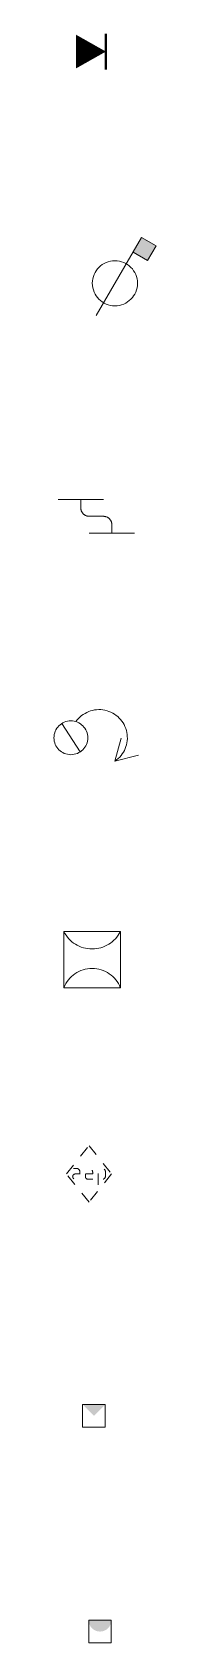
# Model space of a CAD drawing. Header units: metres. Extents: x 3068 to 3311, y 1718 to 1911.
# Drawn here: x 3100.68 to 3101.58, y 1872.16 to 1886.46 of the extents above; entities that cross this region are included whole.
import ezdxf

# ---------------------------------------------------------------- set-up
doc = ezdxf.new("R2010")
doc.units = ezdxf.units.M
doc.linetypes.add('Socle_Continu', pattern=[2.5, 2.5, 0])
doc.linetypes.add('Socle_Discontinu', pattern=[0.075, 0.05, -0.025])
doc.layers.add('EAUPO_SCT', color=140, linetype='Socle_Continu', lineweight=13)
doc.styles.add('Reseaux', font='arial.ttf')
doc.styles.get("Standard").update_dxf_attribs({"font": 'arial.ttf'})

# ---------------------------------------------------------------- blocks, each defined once
blk = doc.blocks.new('AP_2031')
at = {"layer": 'EAUPO_SCT', "linetype": 'Socle_Continu', "flags": 128}
blk.add_lwpolyline([(-0.265, 0, 0.3, 0, 0), (0, 0, 0, 0, 0)], format="xyseb", dxfattribs=at)
at = {"layer": 'EAUPO_SCT', "linetype": 'Socle_Continu', "const_width": 0.0225, "flags": 128}
blk.add_lwpolyline([(0, 0.16), (0, -0.16)], dxfattribs=at)
at = {"layer": 'EAUPO_SCT', "linetype": 'Socle_Continu', "flags": 9}
for tag, p in [('ID', (0.669, 0.237)), ('NATURE', (0.669, -0.084)), ('FAMILLE', (0.669, -0.405)), ('CALQUE', (0.669, -0.727))]:
    blk.add_attdef(tag, p, '', height=0.2, dxfattribs=at)
blk = doc.blocks.new('AP_2032')
at = {"layer": 'EAUPO_SCT', "linetype": 'Socle_Continu'}
h = blk.add_hatch(color=256, dxfattribs=at)
h.dxf.hatch_style = 1
h.paths.add_polyline_path([(0.235, 0.406), (0.16, 0.276), (0.289, 0.201), (0.364, 0.331)])
blk.add_line((-0.165, -0.287), (0.235, 0.406), dxfattribs=at)
blk.add_lwpolyline([(0.235, 0.406), (0.16, 0.276), (0.289, 0.201), (0.364, 0.331)], close=True, dxfattribs=at)
blk.add_circle((0, 0), 0.2, dxfattribs=at)
at = {"layer": 'EAUPO_SCT', "linetype": 'Socle_Continu', "flags": 9}
for tag, p in [('ID', (0.794, 0.271)), ('NATURE', (0.794, -0.05)), ('TYPE', (0.794, -1.014))]:
    blk.add_attdef(tag, p, '', height=0.2, dxfattribs=at)
at = {"layer": 'EAUPO_SCT', "linetype": 'Socle_Continu', "style": 'Reseaux', "flags": 9}
for tag, p in [('FAMILLE', (0.794, -0.371)), ('CALQUE', (0.794, -0.693))]:
    blk.add_attdef(tag, p, '', height=0.2, dxfattribs=at)
blk = doc.blocks.new('AP_2033')
at = {"layer": 'EAUPO_SCT', "linetype": 'Socle_Continu'}
for p, q in [((-0.475, 0.3), (-0.075, 0.3)), ((-0.2, 0), (0.2, 0))]:
    blk.add_line(p, q, dxfattribs=at)
at = {"layer": 'EAUPO_SCT', "linetype": 'Socle_Continu', "flags": 128}
blk.add_lwpolyline([(0, 0), (0, 0.075, 0.414214), (-0.075, 0.15), (-0.2, 0.15, -0.414214), (-0.275, 0.225), (-0.275, 0.3)], format="xyb", dxfattribs=at)
at = {"layer": 'EAUPO_SCT', "linetype": 'Socle_Continu', "flags": 9}
for tag, p in [('ID', (0.809, 0.13)), ('NATURE', (0.809, -0.191)), ('FAMILLE', (0.809, -0.513)), ('CALQUE', (0.809, -0.834))]:
    blk.add_attdef(tag, p, '', height=0.2, dxfattribs=at)
blk = doc.blocks.new('AP_2034')
at = {"layer": 'EAUPO_SCT', "linetype": 'Socle_Continu'}
blk.add_line((-0.081, 0.126), (0.081, -0.126), dxfattribs=at)
at = {"layer": 'EAUPO_SCT', "linetype": 'Socle_Continu', "flags": 128}
blk.add_lwpolyline([(0.446, -0.004), (0.39, -0.207), (0.599, -0.154)], dxfattribs=at)
at = {"layer": 'EAUPO_SCT', "linetype": 'Socle_Continu'}
blk.add_circle((0, 0), 0.15, dxfattribs=at)
blk.add_arc((0.25, 0), 0.25, 303.9623, 145.0848, dxfattribs=at)
at = {"layer": 'EAUPO_SCT', "linetype": 'Socle_Continu', "flags": 9}
for tag, p in [('ID', (1.21, 0.247)), ('NATURE', (1.21, -0.074))]:
    blk.add_attdef(tag, p, '', height=0.2, dxfattribs=at)
at = {"layer": 'EAUPO_SCT', "linetype": 'Socle_Continu', "style": 'Reseaux', "flags": 9}
for tag, p in [('FAMILLE', (1.21, -0.396)), ('CALQUE', (1.21, -0.717))]:
    blk.add_attdef(tag, p, '', height=0.2, dxfattribs=at)
blk = doc.blocks.new('AP_2035')
at = {"layer": 'EAUPO_SCT', "linetype": 'Socle_Continu'}
blk.add_lwpolyline([(-0.25, 0.25), (0.25, 0.25), (0.25, -0.25), (-0.25, -0.25)], close=True, dxfattribs=at)
for centre, radius, start, end in [((0, 0.373), 0.279, 206.2223, 333.7777), ((0, -0.345), 0.267, 20.7148, 159.2852)]:
    blk.add_arc(centre, radius, start, end, dxfattribs=at)
at = {"layer": 'EAUPO_SCT', "linetype": 'Socle_Continu', "flags": 9}
for tag, p in [('ID', (0.92, 0.217)), ('NATURE', (0.92, -0.104))]:
    blk.add_attdef(tag, p, '', height=0.2, dxfattribs=at)
at = {"layer": 'EAUPO_SCT', "linetype": 'Socle_Continu', "style": 'Reseaux', "flags": 9}
for tag, p in [('FAMILLE', (0.92, -0.425)), ('CALQUE', (0.92, -0.747))]:
    blk.add_attdef(tag, p, '', height=0.2, dxfattribs=at)
blk = doc.blocks.new('AP_2037')
at = {"layer": 'EAUPO_SCT', "linetype": 'Socle_Continu'}
h = blk.add_hatch(color=256, dxfattribs=at)
h.dxf.hatch_style = 1
h.paths.add_polyline_path([(0.1, 0.1), (0.1, 0.1), (-0.1, 0.1), (0, 0)])
blk.add_lwpolyline([(-0.1, -0.1), (0.1, -0.1), (0.1, 0.1), (-0.1, 0.1)], close=True, dxfattribs=at)
at = {"layer": 'EAUPO_SCT', "linetype": 'Socle_Continu', "flags": 9}
for tag, p in [('ID', (0.523, -0.096)), ('NATURE', (0.523, -0.417)), ('FAMILLE', (0.523, -0.738)), ('CALQUE', (0.523, -1.06))]:
    blk.add_attdef(tag, p, '', height=0.2, dxfattribs=at)
blk = doc.blocks.new('AP_2038')
at = {"layer": 'EAUPO_SCT', "linetype": 'Socle_Continu'}
h = blk.add_hatch(color=256, dxfattribs=at)
h.dxf.hatch_style = 1
h.paths.add_polyline_path([(0.1, 0.1), (-0.1, 0.1, 1)])
blk.add_lwpolyline([(-0.1, -0.1), (0.1, -0.1), (0.1, 0.1), (-0.1, 0.1)], close=True, dxfattribs=at)
at = {"layer": 'EAUPO_SCT', "linetype": 'Socle_Continu', "flags": 9}
for tag, p in [('ID', (0.481, -0.016)), ('NATURE', (0.481, -0.337)), ('FAMILLE', (0.481, -0.658)), ('CALQUE', (0.481, -0.979))]:
    blk.add_attdef(tag, p, '', height=0.2, dxfattribs=at)
blk = doc.blocks.new('AP_2036')
at = {"layer": 'EAUPO_SCT', "linetype": 'Socle_Discontinu'}
blk.add_lwpolyline([(0, 0.25), (0.2, 0), (0, -0.25), (-0.2, 0)], close=True, dxfattribs=at)
at = {"layer": 'EAUPO_SCT', "linetype": 'Socle_Discontinu', "flags": 128}
for points in [[(-0.081, 0), (-0.121, 0, 1.002527), (-0.121, -0.048), (-0.081, -0.048), (-0.081, 0.02, 0.408207), (-0.109, 0.048), (-0.137, 0.049)], [(0.032, -0.048), (-0.008, -0.048, -0.408864), (-0.032, -0.024), (-0.032, 0.016, -0.99952), (0.032, 0.016), (0.032, 0), (-0.032, 0)], [(0.081, -0.097), (0.081, 0.048), (0.117, 0.048, -0.410969), (0.145, 0.02), (0.145, -0.02, -0.406349), (0.117, -0.048), (0.081, -0.048)]]:
    blk.add_lwpolyline(points, format="xyb", dxfattribs=at)
at = {"layer": 'EAUPO_SCT', "linetype": 'Socle_Discontinu', "flags": 9}
for tag, p in [('ID', (0.732, 0.121)), ('NATURE', (0.732, -0.2)), ('FAMILLE', (0.732, -0.521)), ('CALQUE', (0.732, -0.842)), ('TYPE', (0.732, -1.164))]:
    blk.add_attdef(tag, p, '', height=0.2, dxfattribs=at)

msp = doc.modelspace()

# ---------------------------------------------------------------- block references
at = {"layer": 'EAUPO_SCT', "linetype": 'Socle_Continu'}
for name, p in [('AP_2031', (3101.14, 1886.291)), ('AP_2032', (3101.22, 1884.234)), ('AP_2033', (3101.193, 1882.015)), ('AP_2034', (3100.83, 1880.199)), ('AP_2035', (3101.018, 1878.23)), ('AP_2036', (3100.991, 1876.327)), ('AP_2037', (3101.034, 1874.18)), ('AP_2038', (3101.088, 1872.264))]:
    msp.add_blockref(name, p, dxfattribs=at)

doc.saveas('drawing.dxf')
